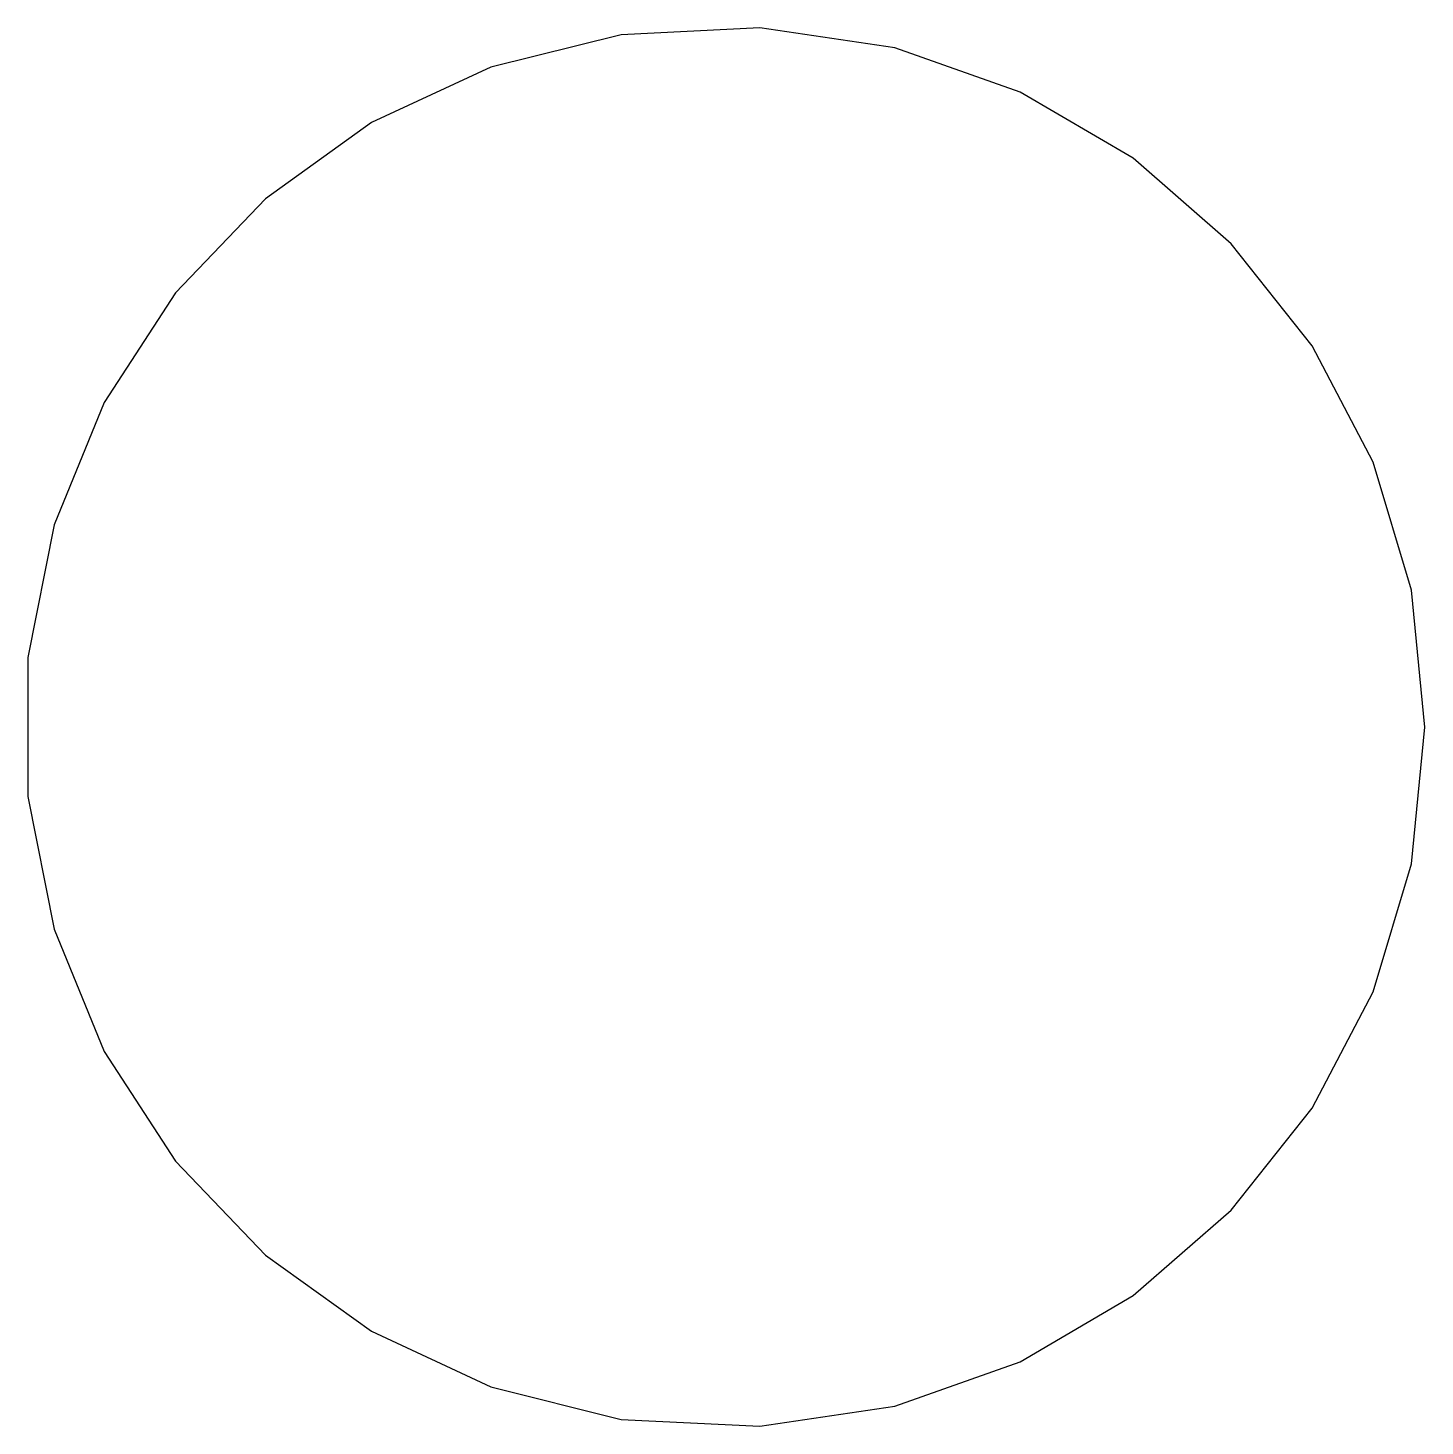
# Model space of a CAD drawing. Header units: metres. Extents: x -26 to 521, y 602 to 1019.
# Drawn here: x 309.52 to 326.48, y 805.11 to 822.09 of the extents above; entities that cross this region are included whole.
import ezdxf

# ---------------------------------------------------------------- set-up
doc = ezdxf.new("R2010")
doc.units = ezdxf.units.M

msp = doc.modelspace()

# ---------------------------------------------------------------- linework, layer by layer
at = {"layer": 'COMPONENT1'}
for p, q in [((316.725, 822.009), (315.142, 821.616)), ((318.405, 822.091), (316.725, 822.009)), ((320.044, 821.849), (318.405, 822.091)), ((321.565, 821.311), (320.044, 821.849)), ((315.142, 821.616), (313.691, 820.941)), ((322.937, 820.508), (321.565, 821.311)), ((313.691, 820.941), (312.404, 820.016)), ((324.13, 819.47), (322.937, 820.508)), ((312.404, 820.016), (311.313, 818.873)), ((325.112, 818.23), (324.13, 819.47)), ((311.313, 818.873), (310.448, 817.543)), ((325.852, 816.817), (325.112, 818.23)), ((310.448, 817.543), (309.841, 816.056)), ((326.319, 815.264), (325.852, 816.817)), ((309.841, 816.056), (309.522, 814.444)), ((326.481, 813.601), (326.319, 815.264)), ((309.522, 814.444), (309.522, 812.758)), ((326.319, 811.939), (326.481, 813.601)), ((309.522, 812.758), (309.841, 811.146)), ((325.852, 810.385), (326.319, 811.939)), ((309.841, 811.146), (310.448, 809.66)), ((325.112, 808.973), (325.852, 810.385)), ((310.448, 809.66), (311.313, 808.329)), ((324.13, 807.732), (325.112, 808.973)), ((311.313, 808.329), (312.404, 807.186)), ((322.937, 806.695), (324.13, 807.732)), ((312.404, 807.186), (313.691, 806.262)), ((321.565, 805.891), (322.937, 806.695)), ((313.691, 806.262), (315.142, 805.587)), ((320.044, 805.353), (321.565, 805.891)), ((315.142, 805.587), (316.725, 805.193)), ((318.405, 805.112), (320.044, 805.353)), ((316.725, 805.193), (318.405, 805.112))]:
    msp.add_line(p, q, dxfattribs=at)

doc.saveas('drawing.dxf')
